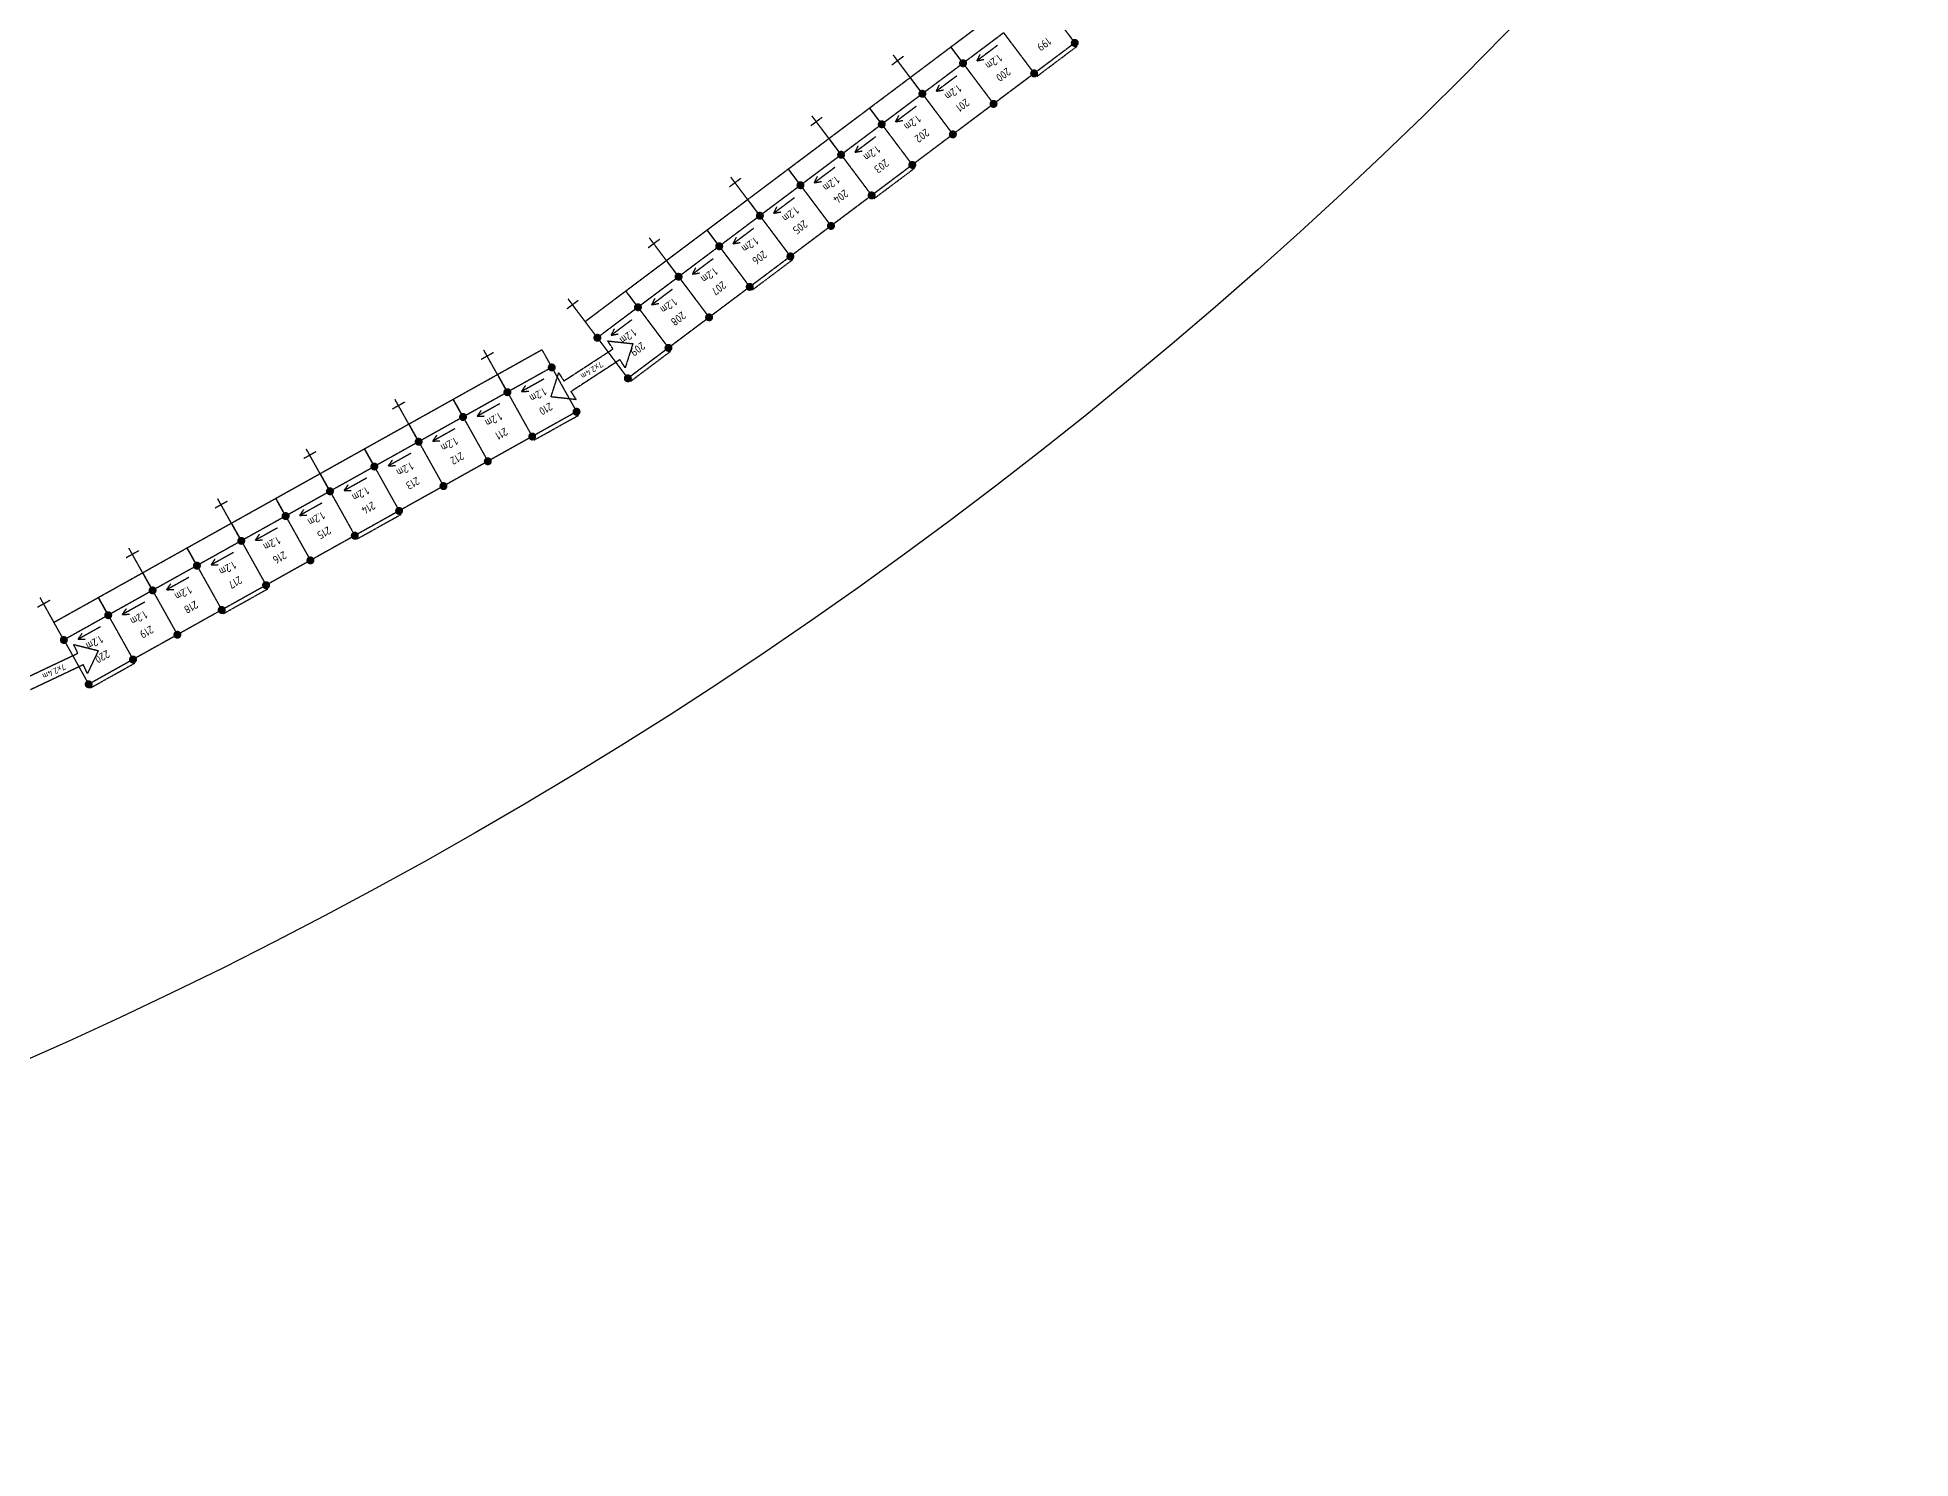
# Model space of a CAD drawing. Header units: millimetres. Extents: x -104667 to 131446, y -104429 to 134339.
# Drawn here: x 61209 to 108029, y -104429 to -68898 of the extents above; entities that cross this region are included whole.
import ezdxf
from ezdxf.enums import TextEntityAlignment as Align

# ---------------------------------------------------------------- set-up
doc = ezdxf.new("R2010")
doc.units = ezdxf.units.MM
doc.linetypes.add('KwikScaf_DASHED', pattern=[3.75, 2.5, -1.25])
doc.linetypes.add('KwikScaf_Line', pattern=[1, 1, 0])
doc.layers.get('0').update_dxf_attribs({"linetype": 'CONTINUOUS'})
doc.layers.add('KwikScaf Schematic', color=7, linetype='CONTINUOUS')
doc.styles.add('KwikScaf ISO', font='isocp.shx')

msp = doc.modelspace()

# ---------------------------------------------------------------- linework, layer by layer
msp.add_circle((13389, 13628), 118057)
at = {"layer": 'KwikScaf Schematic', "color": 1, "linetype": 'KwikScaf_Line'}
for p, q in [((86376, -68019), (87138, -69034)), ((84040, -69137), (85055, -68375)), ((85360, -68781), (84345, -69544)), ((85360, -68781), (86123, -69797)), ((83024, -69900), (84040, -69137)), ((84345, -69544), (84040, -69137)), ((84040, -69137), (84345, -69544)), ((85202, -69099), (84694, -69480)), ((87138, -69034), (86123, -69797)), ((82849, -69375), (82569, -69585)), ((83024, -69900), (82604, -69340)), ((84345, -69544), (83329, -70306)), ((84345, -69544), (85107, -70559)), ((84694, -69480), (84773, -69321)), ((84694, -69480), (84868, -69448)), ((82008, -70662), (83024, -69900)), ((83329, -70306), (83024, -69900)), ((83024, -69900), (83329, -70306)), ((84186, -69861), (83678, -70242)), ((83678, -70242), (83757, -70084)), ((83678, -70242), (83853, -70210)), ((86123, -69797), (85107, -70559)), ((80993, -71425), (82008, -70662)), ((82313, -71068), (82008, -70662)), ((82008, -70662), (82313, -71068)), ((83329, -70306), (82313, -71068)), ((83170, -70624), (82662, -71005)), ((83329, -70306), (84091, -71322)), ((85107, -70559), (84091, -71322)), ((80817, -70900), (80537, -71110)), ((80993, -71425), (80572, -70865)), ((82313, -71068), (81298, -71831)), ((82313, -71068), (83076, -72084)), ((82662, -71005), (82742, -70846)), ((82662, -71005), (82837, -70973)), ((79977, -72187), (80993, -71425)), ((81298, -71831), (80993, -71425)), ((80993, -71425), (81298, -71831)), ((82155, -71386), (81647, -71767)), ((81647, -71767), (81726, -71608)), ((84091, -71322), (83076, -72084)), ((81298, -71831), (80282, -72593)), ((81298, -71831), (82060, -72847)), ((81647, -71767), (81821, -71735)), ((83076, -72084), (82060, -72847)), ((78786, -72425), (78506, -72635)), ((78961, -72950), (78541, -72390)), ((78961, -72950), (79977, -72187)), ((80282, -72593), (79977, -72187)), ((79977, -72187), (80282, -72593)), ((81139, -72149), (80631, -72530)), ((80631, -72530), (80710, -72371)), ((80631, -72530), (80806, -72498)), ((77946, -73712), (78961, -72950)), ((79266, -73356), (78961, -72950)), ((78961, -72950), (79266, -73356)), ((80282, -72593), (79266, -73356)), ((80123, -72911), (79616, -73292)), ((80282, -72593), (81044, -73609)), ((82060, -72847), (81044, -73609)), ((79266, -73356), (78251, -74118)), ((79266, -73356), (80029, -74372)), ((79616, -73292), (79695, -73133)), ((79616, -73292), (79790, -73260)), ((76755, -73950), (76475, -74160)), ((76930, -74475), (76510, -73915)), ((76930, -74475), (77946, -73712)), ((78251, -74118), (77946, -73712)), ((77946, -73712), (78251, -74118)), ((79108, -73673), (78600, -74055)), ((78600, -74055), (78679, -73896)), ((81044, -73609), (80029, -74372)), ((78251, -74118), (77235, -74881)), ((78092, -74436), (77584, -74817)), ((78251, -74118), (79013, -75134)), ((78600, -74055), (78775, -74023)), ((80029, -74372), (79013, -75134)), ((75914, -75237), (76930, -74475)), ((77235, -74881), (76219, -75643)), ((77235, -74881), (76930, -74475)), ((76930, -74475), (77235, -74881)), ((77235, -74881), (77998, -75896)), ((77584, -74817), (77664, -74658)), ((77584, -74817), (77759, -74785)), ((74899, -76000), (75914, -75237)), ((76219, -75643), (75914, -75237)), ((75914, -75237), (76219, -75643)), ((77076, -75198), (76569, -75580)), ((79013, -75134), (77998, -75896)), ((74724, -75475), (74444, -75685)), ((74899, -76000), (74478, -75440)), ((76219, -75643), (75204, -76406)), ((76219, -75643), (76982, -76659)), ((76569, -75580), (76648, -75421)), ((76569, -75580), (76743, -75548)), ((75204, -76406), (74899, -76000)), ((76061, -75961), (75553, -76342)), ((75553, -76342), (75632, -76183)), ((75553, -76342), (75728, -76310)), ((77998, -75896), (76982, -76659)), ((72605, -76780), (72299, -76951)), ((72708, -77324), (72366, -76713)), ((72708, -77324), (73817, -76704)), ((73817, -76704), (74064, -77148)), ((75204, -76406), (75966, -77421)), ((76982, -76659), (75966, -77421)), ((74064, -77148), (72956, -77767)), ((74064, -77148), (74684, -78256)), ((71599, -77943), (72708, -77324)), ((72956, -77767), (72708, -77324)), ((72708, -77324), (72956, -77767)), ((73865, -77441), (73310, -77751)), ((73310, -77751), (73410, -77604)), ((70387, -78019), (70082, -78190)), ((70491, -78563), (70149, -77952)), ((70491, -78563), (71599, -77943)), ((71847, -78387), (71599, -77943)), ((71599, -77943), (71847, -78387)), ((72956, -77767), (71847, -78387)), ((72756, -78061), (72202, -78370)), ((72956, -77767), (73575, -78876)), ((73310, -77751), (73488, -77743)), ((69382, -79182), (70491, -78563)), ((70738, -79006), (70491, -78563)), ((70491, -78563), (70738, -79006)), ((71847, -78387), (70738, -79006)), ((71847, -78387), (72467, -79495)), ((72202, -78370), (72302, -78224)), ((72202, -78370), (72379, -78362)), ((74684, -78256), (73575, -78876)), ((70738, -79006), (69630, -79626)), ((70738, -79006), (71358, -80115)), ((71647, -78680), (71093, -78990)), ((71093, -78990), (71193, -78843)), ((71093, -78990), (71270, -78982)), ((73575, -78876), (72467, -79495)), ((68170, -79258), (67864, -79429)), ((68273, -79802), (67932, -79191)), ((68273, -79802), (69382, -79182)), ((69630, -79626), (69382, -79182)), ((69382, -79182), (69630, -79626)), ((70539, -79300), (69984, -79609)), ((69984, -79609), (70084, -79463)), ((72467, -79495), (71358, -80115)), ((67165, -80421), (68273, -79802)), ((68521, -80245), (68273, -79802)), ((68273, -79802), (68521, -80245)), ((69630, -79626), (68521, -80245)), ((69430, -79919), (68876, -80229)), ((69630, -79626), (70249, -80734)), ((69984, -79609), (70162, -79601)), ((65953, -80497), (65647, -80668)), ((66056, -81041), (65715, -80430)), ((66056, -81041), (67165, -80421)), ((67412, -80865), (67165, -80421)), ((67165, -80421), (67412, -80865)), ((68521, -80245), (67412, -80865)), ((68521, -80245), (69141, -81354)), ((68876, -80229), (68976, -80082)), ((68876, -80229), (69053, -80221)), ((71358, -80115), (70249, -80734)), ((67412, -80865), (66304, -81484)), ((67412, -80865), (68032, -81973)), ((68321, -80539), (67767, -80848)), ((67767, -80848), (67867, -80702)), ((67767, -80848), (67944, -80840)), ((70249, -80734), (69141, -81354)), ((64947, -81660), (66056, -81041)), ((66304, -81484), (66056, -81041)), ((66056, -81041), (66304, -81484)), ((67213, -81158), (66658, -81468)), ((66658, -81468), (66758, -81321)), ((66658, -81468), (66836, -81460)), ((69141, -81354), (68032, -81973)), ((63735, -81736), (63430, -81907)), ((63839, -82280), (63497, -81669)), ((63839, -82280), (64947, -81660)), ((65195, -82104), (64947, -81660)), ((64947, -81660), (65195, -82104)), ((66304, -81484), (65195, -82104)), ((66104, -81778), (65550, -82087)), ((66304, -81484), (66923, -82593)), ((62730, -82899), (63839, -82280)), ((64086, -82723), (63839, -82280)), ((63839, -82280), (64086, -82723)), ((65195, -82104), (64086, -82723)), ((64995, -82397), (64441, -82707)), ((65195, -82104), (65815, -83212)), ((65550, -82087), (65650, -81941)), ((65550, -82087), (65727, -82079)), ((68032, -81973), (66923, -82593)), ((64086, -82723), (62978, -83343)), ((64086, -82723), (64706, -83832)), ((64441, -82707), (64541, -82560)), ((64441, -82707), (64618, -82699)), ((66923, -82593), (65815, -83212)), ((61518, -82975), (61212, -83146)), ((61621, -83519), (61280, -82908)), ((61621, -83519), (62730, -82899)), ((62978, -83343), (62730, -82899)), ((62730, -82899), (62978, -83343)), ((63887, -83017), (63332, -83326)), ((63332, -83326), (63432, -83180)), ((63332, -83326), (63510, -83318)), ((65815, -83212), (64706, -83832)), ((61869, -83962), (61621, -83519)), ((62978, -83343), (61869, -83962)), ((62778, -83636), (62224, -83946)), ((62224, -83946), (62324, -83799)), ((62978, -83343), (63597, -84451)), ((61869, -83962), (62489, -85071)), ((62224, -83946), (62401, -83938)), ((64706, -83832), (63597, -84451)), ((63597, -84451), (62489, -85071))]:
    msp.add_line(p, q, dxfattribs=at)
at = {"layer": 'KwikScaf Schematic', "color": 1, "linetype": 'KwikScaf_DASHED'}
for p, q in [((86183, -69877), (87198, -69114)), ((82120, -72927), (83136, -72164)), ((79073, -75214), (80089, -74451)), ((76026, -77501), (77042, -76739)), ((73624, -78963), (74733, -78344)), ((69189, -81441), (70298, -80822)), ((65863, -83300), (66972, -82680)), ((62537, -85158), (63646, -84539))]:
    msp.add_line(p, q, dxfattribs=at)
at = {"layer": 'KwikScaf Schematic', "color": 3, "linetype": 'KwikScaf_Line'}
for p, q in [((74368, -77485), (75595, -76687)), ((75595, -76687), (75464, -76485)), ((75464, -76485), (76091, -76554)), ((76091, -76554), (75900, -77156)), ((75769, -76955), (74543, -77753)), ((75900, -77156), (75769, -76955)), ((74047, -77885), (74238, -77284)), ((74238, -77284), (74368, -77485)), ((74674, -77954), (74047, -77885)), ((74543, -77753), (74674, -77954)), ((62219, -84293), (62116, -84076)), ((62116, -84076), (62728, -84228)), ((62728, -84228), (62459, -84799)), ((60897, -84919), (62219, -84293)), ((62356, -84582), (61034, -85209)), ((62459, -84799), (62356, -84582))]:
    msp.add_line(p, q, dxfattribs=at)
at = {"layer": 'KwikScaf Schematic', "color": 1, "linetype": 'KwikScaf_Line', "const_width": 100}
for points in [[(87168, -69074, -0.198912), (87131, -69084, -0.198912), (87098, -69064, -0.198912), (87089, -69027, -0.198912), (87108, -68994, -0.198912), (87145, -68985, -0.198912), (87178, -69004, -0.198912), (87188, -69041, -0.198912)], [(84375, -69583, -0.198912), (84337, -69593, -0.198912), (84305, -69574, -0.198912), (84295, -69536, -0.198912), (84315, -69504, -0.198912), (84352, -69494, -0.198912), (84385, -69513, -0.198912), (84394, -69551, -0.198912)], [(84375, -69583, -0.198912), (84337, -69593, -0.198912), (84305, -69574, -0.198912), (84295, -69536, -0.198912), (84315, -69504, -0.198912), (84352, -69494, -0.198912), (84385, -69513, -0.198912), (84394, -69551, -0.198912)], [(86153, -69837, -0.198912), (86116, -69846, -0.198912), (86083, -69827, -0.198912), (86073, -69790, -0.198912), (86093, -69757, -0.198912), (86130, -69747, -0.198912), (86163, -69767, -0.198912), (86172, -69804, -0.198912)], [(86153, -69837, -0.198912), (86116, -69846, -0.198912), (86083, -69827, -0.198912), (86073, -69790, -0.198912), (86093, -69757, -0.198912), (86130, -69747, -0.198912), (86163, -69767, -0.198912), (86172, -69804, -0.198912)], [(83359, -70346, -0.198912), (83322, -70355, -0.198912), (83289, -70336, -0.198912), (83279, -70299, -0.198912), (83299, -70266, -0.198912), (83336, -70256, -0.198912), (83369, -70276, -0.198912), (83378, -70313, -0.198912)], [(83359, -70346, -0.198912), (83322, -70355, -0.198912), (83289, -70336, -0.198912), (83279, -70299, -0.198912), (83299, -70266, -0.198912), (83336, -70256, -0.198912), (83369, -70276, -0.198912), (83378, -70313, -0.198912)], [(85137, -70599, -0.198912), (85100, -70609, -0.198912), (85067, -70589, -0.198912), (85058, -70552, -0.198912), (85077, -70519, -0.198912), (85114, -70510, -0.198912), (85147, -70529, -0.198912), (85157, -70566, -0.198912)], [(85137, -70599, -0.198912), (85100, -70609, -0.198912), (85067, -70589, -0.198912), (85058, -70552, -0.198912), (85077, -70519, -0.198912), (85114, -70510, -0.198912), (85147, -70529, -0.198912), (85157, -70566, -0.198912)], [(82343, -71108, -0.198912), (82306, -71118, -0.198912), (82273, -71098, -0.198912), (82264, -71061, -0.198912), (82283, -71028, -0.198912), (82320, -71019, -0.198912), (82353, -71038, -0.198912), (82363, -71076, -0.198912)], [(82343, -71108, -0.198912), (82306, -71118, -0.198912), (82273, -71098, -0.198912), (82264, -71061, -0.198912), (82283, -71028, -0.198912), (82320, -71019, -0.198912), (82353, -71038, -0.198912), (82363, -71076, -0.198912)], [(84121, -71362, -0.198912), (84084, -71371, -0.198912), (84051, -71352, -0.198912), (84042, -71315, -0.198912), (84061, -71282, -0.198912), (84098, -71272, -0.198912), (84131, -71292, -0.198912), (84141, -71329, -0.198912)], [(84121, -71362, -0.198912), (84084, -71371, -0.198912), (84051, -71352, -0.198912), (84042, -71315, -0.198912), (84061, -71282, -0.198912), (84098, -71272, -0.198912), (84131, -71292, -0.198912), (84141, -71329, -0.198912)], [(81328, -71871, -0.198912), (81291, -71880, -0.198912), (81258, -71861, -0.198912), (81248, -71824, -0.198912), (81268, -71791, -0.198912), (81305, -71781, -0.198912), (81338, -71801, -0.198912), (81347, -71838, -0.198912)], [(81328, -71871, -0.198912), (81291, -71880, -0.198912), (81258, -71861, -0.198912), (81248, -71824, -0.198912), (81268, -71791, -0.198912), (81305, -71781, -0.198912), (81338, -71801, -0.198912), (81347, -71838, -0.198912)], [(83106, -72124, -0.198912), (83069, -72134, -0.198912), (83036, -72114, -0.198912), (83026, -72077, -0.198912), (83046, -72044, -0.198912), (83083, -72035, -0.198912), (83116, -72054, -0.198912), (83125, -72091, -0.198912)], [(83106, -72124, -0.198912), (83069, -72134, -0.198912), (83036, -72114, -0.198912), (83026, -72077, -0.198912), (83046, -72044, -0.198912), (83083, -72035, -0.198912), (83116, -72054, -0.198912), (83125, -72091, -0.198912)], [(80312, -72633, -0.198912), (80275, -72643, -0.198912), (80242, -72623, -0.198912), (80232, -72586, -0.198912), (80252, -72553, -0.198912), (80289, -72544, -0.198912), (80322, -72563, -0.198912), (80331, -72600, -0.198912)], [(80312, -72633, -0.198912), (80275, -72643, -0.198912), (80242, -72623, -0.198912), (80232, -72586, -0.198912), (80252, -72553, -0.198912), (80289, -72544, -0.198912), (80322, -72563, -0.198912), (80331, -72600, -0.198912)], [(82090, -72887, -0.198912), (82053, -72896, -0.198912), (82020, -72877, -0.198912), (82011, -72840, -0.198912), (82030, -72807, -0.198912), (82067, -72797, -0.198912), (82100, -72817, -0.198912), (82110, -72854, -0.198912)], [(82090, -72887, -0.198912), (82053, -72896, -0.198912), (82020, -72877, -0.198912), (82011, -72840, -0.198912), (82030, -72807, -0.198912), (82067, -72797, -0.198912), (82100, -72817, -0.198912), (82110, -72854, -0.198912)], [(79296, -73396, -0.198912), (79259, -73405, -0.198912), (79226, -73386, -0.198912), (79217, -73349, -0.198912), (79236, -73316, -0.198912), (79273, -73306, -0.198912), (79306, -73326, -0.198912), (79316, -73363, -0.198912)], [(79296, -73396, -0.198912), (79259, -73405, -0.198912), (79226, -73386, -0.198912), (79217, -73349, -0.198912), (79236, -73316, -0.198912), (79273, -73306, -0.198912), (79306, -73326, -0.198912), (79316, -73363, -0.198912)], [(81074, -73649, -0.198912), (81037, -73659, -0.198912), (81004, -73639, -0.198912), (80995, -73602, -0.198912), (81014, -73569, -0.198912), (81051, -73560, -0.198912), (81084, -73579, -0.198912), (81094, -73616, -0.198912)], [(81074, -73649, -0.198912), (81037, -73659, -0.198912), (81004, -73639, -0.198912), (80995, -73602, -0.198912), (81014, -73569, -0.198912), (81051, -73560, -0.198912), (81084, -73579, -0.198912), (81094, -73616, -0.198912)], [(78281, -74158, -0.198912), (78244, -74168, -0.198912), (78211, -74148, -0.198912), (78201, -74111, -0.198912), (78221, -74078, -0.198912), (78258, -74069, -0.198912), (78291, -74088, -0.198912), (78300, -74125, -0.198912)], [(78281, -74158, -0.198912), (78244, -74168, -0.198912), (78211, -74148, -0.198912), (78201, -74111, -0.198912), (78221, -74078, -0.198912), (78258, -74069, -0.198912), (78291, -74088, -0.198912), (78300, -74125, -0.198912)], [(80059, -74412, -0.198912), (80022, -74421, -0.198912), (79989, -74402, -0.198912), (79979, -74364, -0.198912), (79999, -74332, -0.198912), (80036, -74322, -0.198912), (80069, -74342, -0.198912), (80078, -74379, -0.198912)], [(80059, -74412, -0.198912), (80022, -74421, -0.198912), (79989, -74402, -0.198912), (79979, -74364, -0.198912), (79999, -74332, -0.198912), (80036, -74322, -0.198912), (80069, -74342, -0.198912), (80078, -74379, -0.198912)], [(77265, -74921, -0.198912), (77228, -74930, -0.198912), (77195, -74911, -0.198912), (77186, -74874, -0.198912), (77205, -74841, -0.198912), (77242, -74831, -0.198912), (77275, -74851, -0.198912), (77285, -74888, -0.198912)], [(77265, -74921, -0.198912), (77228, -74930, -0.198912), (77195, -74911, -0.198912), (77186, -74874, -0.198912), (77205, -74841, -0.198912), (77242, -74831, -0.198912), (77275, -74851, -0.198912), (77285, -74888, -0.198912)], [(79043, -75174, -0.198912), (79006, -75183, -0.198912), (78973, -75164, -0.198912), (78964, -75127, -0.198912), (78983, -75094, -0.198912), (79020, -75084, -0.198912), (79053, -75104, -0.198912), (79063, -75141, -0.198912)], [(79043, -75174, -0.198912), (79006, -75183, -0.198912), (78973, -75164, -0.198912), (78964, -75127, -0.198912), (78983, -75094, -0.198912), (79020, -75084, -0.198912), (79053, -75104, -0.198912), (79063, -75141, -0.198912)], [(76249, -75683, -0.198912), (76212, -75693, -0.198912), (76179, -75673, -0.198912), (76170, -75636, -0.198912), (76189, -75603, -0.198912), (76226, -75594, -0.198912), (76259, -75613, -0.198912), (76269, -75650, -0.198912)], [(76249, -75683, -0.198912), (76212, -75693, -0.198912), (76179, -75673, -0.198912), (76170, -75636, -0.198912), (76189, -75603, -0.198912), (76226, -75594, -0.198912), (76259, -75613, -0.198912), (76269, -75650, -0.198912)], [(78028, -75936, -0.198912), (77990, -75946, -0.198912), (77958, -75926, -0.198912), (77948, -75889, -0.198912), (77967, -75856, -0.198912), (78005, -75847, -0.198912), (78037, -75866, -0.198912), (78047, -75904, -0.198912)], [(78028, -75936, -0.198912), (77990, -75946, -0.198912), (77958, -75926, -0.198912), (77948, -75889, -0.198912), (77967, -75856, -0.198912), (78005, -75847, -0.198912), (78037, -75866, -0.198912), (78047, -75904, -0.198912)], [(75234, -76446, -0.198912), (75197, -76455, -0.198912), (75164, -76436, -0.198912), (75154, -76399, -0.198912), (75174, -76366, -0.198912), (75211, -76356, -0.198912), (75244, -76376, -0.198912), (75253, -76413, -0.198912)], [(77012, -76699, -0.198912), (76975, -76708, -0.198912), (76942, -76689, -0.198912), (76932, -76652, -0.198912), (76952, -76619, -0.198912), (76989, -76609, -0.198912), (77022, -76629, -0.198912), (77031, -76666, -0.198912)], [(77012, -76699, -0.198912), (76975, -76708, -0.198912), (76942, -76689, -0.198912), (76932, -76652, -0.198912), (76952, -76619, -0.198912), (76989, -76609, -0.198912), (77022, -76629, -0.198912), (77031, -76666, -0.198912)], [(74089, -77191, -0.198912), (74051, -77196, -0.198912), (74021, -77172, -0.198912), (74016, -77134, -0.198912), (74040, -77104, -0.198912), (74078, -77100, -0.198912), (74108, -77123, -0.198912), (74113, -77161, -0.198912)], [(72980, -77811, -0.198912), (72942, -77815, -0.198912), (72912, -77792, -0.198912), (72908, -77754, -0.198912), (72931, -77724, -0.198912), (72969, -77719, -0.198912), (72999, -77743, -0.198912), (73004, -77781, -0.198912)], [(75996, -77461, -0.198912), (75959, -77471, -0.198912), (75926, -77451, -0.198912), (75917, -77414, -0.198912), (75936, -77381, -0.198912), (75973, -77372, -0.198912), (76006, -77391, -0.198912), (76016, -77428, -0.198912)], [(71871, -78430, -0.198912), (71833, -78435, -0.198912), (71803, -78411, -0.198912), (71799, -78373, -0.198912), (71823, -78343, -0.198912), (71861, -78339, -0.198912), (71891, -78362, -0.198912), (71895, -78400, -0.198912)], [(70763, -79050, -0.198912), (70725, -79054, -0.198912), (70695, -79031, -0.198912), (70690, -78993, -0.198912), (70714, -78963, -0.198912), (70752, -78958, -0.198912), (70782, -78982, -0.198912), (70787, -79020, -0.198912)], [(73600, -78920, -0.198912), (73562, -78924, -0.198912), (73532, -78900, -0.198912), (73527, -78862, -0.198912), (73551, -78832, -0.198912), (73589, -78828, -0.198912), (73619, -78852, -0.198912), (73623, -78890, -0.198912)], [(69654, -79669, -0.198912), (69616, -79674, -0.198912), (69586, -79650, -0.198912), (69582, -79612, -0.198912), (69605, -79582, -0.198912), (69643, -79578, -0.198912), (69673, -79601, -0.198912), (69678, -79639, -0.198912)], [(72491, -79539, -0.198912), (72453, -79544, -0.198912), (72423, -79520, -0.198912), (72418, -79482, -0.198912), (72442, -79452, -0.198912), (72480, -79447, -0.198912), (72510, -79471, -0.198912), (72515, -79509, -0.198912)], [(71382, -80159, -0.198912), (71344, -80163, -0.198912), (71314, -80139, -0.198912), (71310, -80101, -0.198912), (71334, -80071, -0.198912), (71372, -80067, -0.198912), (71402, -80091, -0.198912), (71406, -80129, -0.198912)], [(68545, -80289, -0.198912), (68507, -80293, -0.198912), (68477, -80270, -0.198912), (68473, -80232, -0.198912), (68497, -80202, -0.198912), (68535, -80197, -0.198912), (68565, -80221, -0.198912), (68569, -80259, -0.198912)], [(67437, -80908, -0.198912), (67399, -80913, -0.198912), (67369, -80889, -0.198912), (67364, -80851, -0.198912), (67388, -80821, -0.198912), (67426, -80817, -0.198912), (67456, -80840, -0.198912), (67461, -80878, -0.198912)], [(70274, -80778, -0.198912), (70236, -80783, -0.198912), (70206, -80759, -0.198912), (70201, -80721, -0.198912), (70225, -80691, -0.198912), (70263, -80686, -0.198912), (70293, -80710, -0.198912), (70297, -80748, -0.198912)], [(66328, -81528, -0.198912), (66290, -81532, -0.198912), (66260, -81509, -0.198912), (66256, -81471, -0.198912), (66279, -81441, -0.198912), (66317, -81436, -0.198912), (66347, -81460, -0.198912), (66352, -81498, -0.198912)], [(69165, -81398, -0.198912), (69127, -81402, -0.198912), (69097, -81378, -0.198912), (69092, -81340, -0.198912), (69116, -81310, -0.198912), (69154, -81306, -0.198912), (69184, -81329, -0.198912), (69189, -81368, -0.198912)], [(68056, -82017, -0.198912), (68018, -82021, -0.198912), (67988, -81998, -0.198912), (67984, -81960, -0.198912), (68008, -81930, -0.198912), (68046, -81925, -0.198912), (68076, -81949, -0.198912), (68080, -81987, -0.198912)], [(65220, -82147, -0.198912), (65181, -82152, -0.198912), (65151, -82128, -0.198912), (65147, -82090, -0.198912), (65171, -82060, -0.198912), (65209, -82056, -0.198912), (65239, -82079, -0.198912), (65243, -82117, -0.198912)], [(64111, -82767, -0.198912), (64073, -82771, -0.198912), (64043, -82748, -0.198912), (64038, -82710, -0.198912), (64062, -82680, -0.198912), (64100, -82675, -0.198912), (64130, -82699, -0.198912), (64135, -82737, -0.198912)], [(66948, -82637, -0.198912), (66910, -82641, -0.198912), (66880, -82617, -0.198912), (66875, -82579, -0.198912), (66899, -82549, -0.198912), (66937, -82545, -0.198912), (66967, -82568, -0.198912), (66971, -82606, -0.198912)], [(63002, -83386, -0.198912), (62964, -83391, -0.198912), (62934, -83367, -0.198912), (62930, -83329, -0.198912), (62953, -83299, -0.198912), (62991, -83295, -0.198912), (63021, -83318, -0.198912), (63026, -83356, -0.198912)], [(65839, -83256, -0.198912), (65801, -83260, -0.198912), (65771, -83237, -0.198912), (65766, -83199, -0.198912), (65790, -83169, -0.198912), (65828, -83164, -0.198912), (65858, -83188, -0.198912), (65863, -83226, -0.198912)], [(64730, -83875, -0.198912), (64692, -83880, -0.198912), (64662, -83856, -0.198912), (64658, -83818, -0.198912), (64682, -83788, -0.198912), (64720, -83784, -0.198912), (64750, -83807, -0.198912), (64754, -83845, -0.198912)], [(63622, -84495, -0.198912), (63584, -84499, -0.198912), (63554, -84476, -0.198912), (63549, -84438, -0.198912), (63573, -84408, -0.198912), (63611, -84403, -0.198912), (63641, -84427, -0.198912), (63645, -84465, -0.198912)], [(62513, -85114, -0.198912), (62475, -85119, -0.198912), (62445, -85095, -0.198912), (62441, -85057, -0.198912), (62464, -85027, -0.198912), (62502, -85023, -0.198912), (62532, -85046, -0.198912), (62537, -85084, -0.198912)]]:
    msp.add_lwpolyline(points, format="xyb", close=True, dxfattribs=at)
at = {"layer": 'KwikScaf Schematic', "color": 1, "linetype": 'KwikScaf_Line'}
for points in [[(72980, -77811, 100, 100, -0.198912), (72942, -77815, 100, 100, -0.198912), (72912, -77792, 100, 100, -0.198912), (72908, -77754, 100, 100, -0.198912), (72931, -77724, 100, 100, -0.198912), (72969, -77719, 100, 100, -0.198912), (72999, -77743, 100, 100, -0.198912), (73004, -77781, 100, 100, -0.198912)], [(74708, -78300, 100, 100, -0.198912), (74670, -78305, 100, 100, -0.198912), (74640, -78281, 100, 100, -0.198912), (74636, -78243, 100, 100, -0.198912), (74660, -78213, 100, 100, -0.198912), (74698, -78208, 100, 100, -0.198912), (74728, -78232, 100, 100, -0.198912), (74732, -78270, 100, 100, -0.198912)], [(71871, -78430, 100, 100, -0.198912), (71833, -78435, 100, 100, -0.198912), (71803, -78411, 100, 100, -0.198912), (71799, -78373, 100, 100, -0.198912), (71823, -78343, 100, 100, -0.198912), (71861, -78339, 100, 100, -0.198912), (71891, -78362, 100, 100, -0.198912), (71895, -78400, 100, 100, -0.198912)], [(70763, -79050, 100, 100, -0.198912), (70725, -79054, 100, 100, -0.198912), (70695, -79031, 100, 100, -0.198912), (70690, -78993, 100, 100, -0.198912), (70714, -78963, 100, 100, -0.198912), (70752, -78958, 100, 100, -0.198912), (70782, -78982, 100, 100, -0.198912), (70787, -79020, 100, 100, -0.198912)], [(73600, -78920, 100, 100, -0.198912), (73562, -78924, 100, 100, -0.198912), (73532, -78900, 100, 100, -0.198912), (73527, -78862, 100, 100, -0.198912), (73551, -78832, 100, 100, -0.198912), (73589, -78828, 100, 100, -0.198912), (73619, -78852, 100, 100, -0.198912), (73623, -78890, 100, 100, -0.198912)], [(69654, -79669, 100, 100, -0.198912), (69616, -79674, 100, 100, -0.198912), (69586, -79650, 100, 100, -0.198912), (69582, -79612, 100, 100, -0.198912), (69605, -79582, 100, 100, -0.198912), (69643, -79578, 100, 100, -0.198912), (69673, -79601, 100, 100, -0.198912), (69678, -79639, 100, 100, -0.198912)], [(72491, -79539, 100, 100, -0.198912), (72453, -79544, 100, 100, -0.198912), (72423, -79520, 100, 100, -0.198912), (72418, -79482, 100, 100, -0.198912), (72442, -79452, 100, 100, -0.198912), (72480, -79447, 100, 100, -0.198912), (72510, -79471, 100, 100, -0.198912), (72515, -79509, 100, 100, -0.198912)], [(71382, -80159, 100, 100, -0.198912), (71344, -80163, 100, 100, -0.198912), (71314, -80139, 100, 100, -0.198912), (71310, -80101, 100, 100, -0.198912), (71334, -80071, 100, 100, -0.198912), (71372, -80067, 100, 100, -0.198912), (71402, -80091, 100, 100, -0.198912), (71406, -80129, 100, 100, -0.198912)], [(68545, -80289, 100, 100, -0.198912), (68507, -80293, 100, 100, -0.198912), (68477, -80270, 100, 100, -0.198912), (68473, -80232, 100, 100, -0.198912), (68497, -80202, 100, 100, -0.198912), (68535, -80197, 100, 100, -0.198912), (68565, -80221, 100, 100, -0.198912), (68569, -80259, 100, 100, -0.198912)], [(67437, -80908, 100, 100, -0.198912), (67399, -80913, 100, 100, -0.198912), (67369, -80889, 100, 100, -0.198912), (67364, -80851, 100, 100, -0.198912), (67388, -80821, 100, 100, -0.198912), (67426, -80817, 100, 100, -0.198912), (67456, -80840, 100, 100, -0.198912), (67461, -80878, 100, 100, -0.198912)], [(70274, -80778, 100, 100, -0.198912), (70236, -80783, 100, 100, -0.198912), (70206, -80759, 100, 100, -0.198912), (70201, -80721, 100, 100, -0.198912), (70225, -80691, 100, 100, -0.198912), (70263, -80686, 100, 100, -0.198912), (70293, -80710, 100, 100, -0.198912), (70297, -80748, 100, 100, -0.198912)], [(66328, -81528, 100, 100, -0.198912), (66290, -81532, 100, 100, -0.198912), (66260, -81509, 100, 100, -0.198912), (66256, -81471, 100, 100, -0.198912), (66279, -81441, 100, 100, -0.198912), (66317, -81436, 100, 100, -0.198912), (66347, -81460, 100, 100, -0.198912), (66352, -81498, 100, 100, -0.198912)], [(69165, -81398, 100, 100, -0.198912), (69127, -81402, 100, 100, -0.198912), (69097, -81378, 100, 100, -0.198912), (69092, -81340, 100, 100, -0.198912), (69116, -81310, 100, 100, -0.198912), (69154, -81306, 100, 100, -0.198912), (69184, -81329, 100, 100, -0.198912), (69189, -81368, 100, 100, -0.198912)], [(68056, -82017, 100, 100, -0.198912), (68018, -82021, 100, 100, -0.198912), (67988, -81998, 100, 100, -0.198912), (67984, -81960, 100, 100, -0.198912), (68008, -81930, 100, 100, -0.198912), (68046, -81925, 100, 100, -0.198912), (68076, -81949, 100, 100, -0.198912), (68080, -81987, 100, 100, -0.198912)], [(65220, -82147, 100, 100, -0.198912), (65181, -82152, 100, 100, -0.198912), (65151, -82128, 100, 100, -0.198912), (65147, -82090, 100, 100, -0.198912), (65171, -82060, 100, 100, -0.198912), (65209, -82056, 100, 100, -0.198912), (65239, -82079, 100, 100, -0.198912), (65243, -82117, 100, 100, -0.198912)], [(64111, -82767, 100, 100, -0.198912), (64073, -82771, 100, 100, -0.198912), (64043, -82748, 100, 100, -0.198912), (64038, -82710, 100, 100, -0.198912), (64062, -82680, 100, 100, -0.198912), (64100, -82675, 100, 100, -0.198912), (64130, -82699, 100, 100, -0.198912), (64135, -82737, 100, 100, -0.198912)], [(66948, -82637, 100, 100, -0.198912), (66910, -82641, 100, 100, -0.198912), (66880, -82617, 100, 100, -0.198912), (66875, -82579, 100, 100, -0.198912), (66899, -82549, 100, 100, -0.198912), (66937, -82545, 100, 100, -0.198912), (66967, -82568, 100, 100, -0.198912), (66971, -82606, 100, 100, -0.198912)], [(63002, -83386, 100, 100, -0.198912), (62964, -83391, 100, 100, -0.198912), (62934, -83367, 100, 100, -0.198912), (62930, -83329, 100, 100, -0.198912), (62953, -83299, 100, 100, -0.198912), (62991, -83295, 100, 100, -0.198912), (63021, -83318, 100, 100, -0.198912), (63026, -83356, 100, 100, -0.198912)], [(65839, -83256, 100, 100, -0.198912), (65801, -83260, 100, 100, -0.198912), (65771, -83237, 100, 100, -0.198912), (65766, -83199, 100, 100, -0.198912), (65790, -83169, 100, 100, -0.198912), (65828, -83164, 100, 100, -0.198912), (65858, -83188, 100, 100, -0.198912), (65863, -83226, 100, 100, -0.198912)], [(64730, -83875, 100, 100, -0.198912), (64692, -83880, 100, 100, -0.198912), (64662, -83856, 100, 100, -0.198912), (64658, -83818, 100, 100, -0.198912), (64682, -83788, 100, 100, -0.198912), (64720, -83784, 100, 100, -0.198912), (64750, -83807, 100, 100, -0.198912), (64754, -83845, 100, 100, -0.198912)], [(61894, -84006, 100, 100, -0.198912), (61856, -84010, 100, 100, -0.198912), (61825, -83987, 100, 100, -0.198912), (61821, -83949, 100, 100, -0.198912), (61845, -83919, 100, 100, -0.198912), (61883, -83914, 100, 100, -0.198912), (61913, -83938, 100, 100, -0.198912), (61917, -83976, 100, 100, -0.198912)], [(63622, -84495, 100, 100, -0.198912), (63584, -84499, 100, 100, -0.198912), (63554, -84476, 100, 100, -0.198912), (63549, -84438, 100, 100, -0.198912), (63573, -84408, 100, 100, -0.198912), (63611, -84403, 100, 100, -0.198912), (63641, -84427, 100, 100, -0.198912), (63645, -84465, 100, 100, -0.198912)]]:
    msp.add_lwpolyline(points, format="xyseb", close=True, dxfattribs=at)

# ---------------------------------------------------------------- texts
at = {"layer": 'KwikScaf Schematic', "style": 'KwikScaf ISO'}
for s, height, rotation, p in [('199', 200, 216.8966, (86369, -69068)), ('1.2m', 200, 216.8966, (85114, -69510)), ('200', 200, 216.8966, (85354, -69830)), ('1.2m', 200, 216.8966, (84098, -70273)), ('201', 200, 216.8966, (84338, -70593)), ('1.2m', 200, 216.8966, (83082, -71035)), ('1.2m', 200, 216.8966, (82067, -71798)), ('202', 200, 216.8966, (83322, -71355)), ('203', 200, 216.8966, (82307, -72117)), ('1.2m', 200, 216.8966, (81051, -72560)), ('204', 200, 216.8966, (81291, -72880)), ('1.2m', 200, 216.8966, (80035, -73323)), ('205', 200, 216.8966, (80275, -73642)), ('1.2m', 200, 216.8966, (79020, -74085)), ('206', 200, 216.8966, (79260, -74405)), ('1.2m', 200, 216.8966, (78004, -74847)), ('207', 200, 216.8966, (78244, -75167)), ('1.2m', 200, 216.8966, (76988, -75610)), ('208', 200, 216.8966, (77229, -75930)), ('1.2m', 200, 216.8966, (75973, -76372)), ('209', 200, 216.8966, (76213, -76692)), ('7x2.4m', 150, 213.0635, (75069, -77220)), ('1.2m', 200, 209.1954, (73722, -77837)), ('210', 200, 209.1954, (73917, -78186)), ('1.2m', 200, 209.1954, (72614, -78457)), ('211', 200, 209.1954, (72809, -78806)), ('1.2m', 200, 209.1954, (71505, -79076)), ('1.2m', 200, 209.1954, (70396, -79696)), ('212', 200, 209.1954, (71700, -79425)), ('213', 200, 209.1954, (70591, -80045)), ('1.2m', 200, 209.1954, (69288, -80315)), ('214', 200, 209.1954, (69483, -80664)), ('1.2m', 200, 209.1954, (68179, -80935)), ('1.2m', 200, 209.1954, (67070, -81554)), ('215', 200, 209.1954, (68374, -81284)), ('216', 200, 209.1954, (67265, -81903)), ('1.2m', 200, 209.1954, (65962, -82174)), ('217', 200, 209.1954, (66157, -82523)), ('1.2m', 200, 209.1954, (64853, -82793)), ('1.2m', 200, 209.1954, (63744, -83413)), ('218', 200, 209.1954, (65048, -83142)), ('219', 200, 209.1954, (63939, -83762)), ('1.2m', 200, 209.1954, (62636, -84032)), ('220', 200, 209.1954, (62831, -84381)), ('7x2.4m', 150, 205.3623, (61626, -84751))]:
    msp.add_text(s, height=height, rotation=rotation, dxfattribs=at).set_placement(p, align=Align.MIDDLE_CENTER)

doc.saveas('drawing.dxf')
